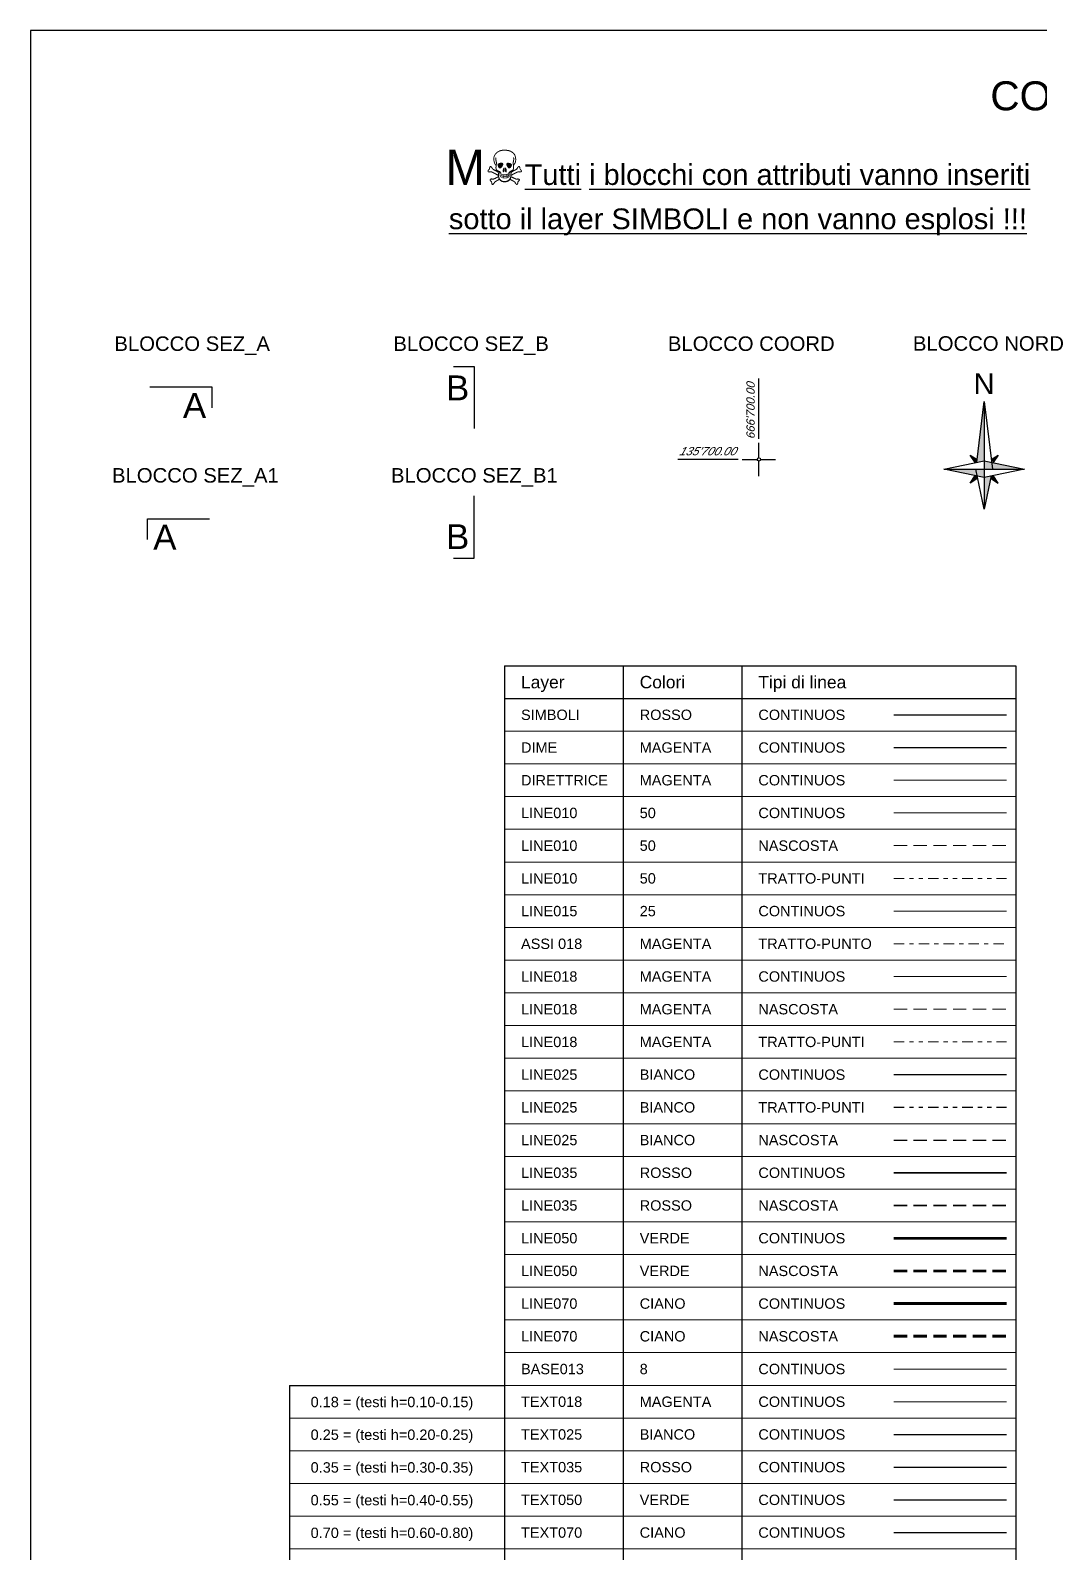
# Model space of a CAD drawing. Header units: millimetres. Extents: x -229 to 63875, y -200 to 109542.
# Drawn here: x 366.02 to 390.35, y 107.38 to 144.09 of the extents above; entities that cross this region are included whole.
import ezdxf
from ezdxf.enums import TextEntityAlignment as Align

# ---------------------------------------------------------------- set-up
doc = ezdxf.new("R2010")
doc.units = ezdxf.units.MM
for name, pattern in [('NASCOSTA2', [4.7625, 3.175, -1.5875]), ('TRATTO-PUNTI2', [0.625, 0.25, -0.125, 0, -0.125, 0, -0.125]), ('TRATTO-PUNTO', [1, 0.5, -0.25, 0, -0.25])]:
    doc.linetypes.add(name, pattern=pattern)
for name, color, linetype, lineweight in [('ASSI018', 6, 'TRATTO-PUNTO', 18), ('BASE013', 8, 'Continuous', 13), ('DIRETTRICE', 6, 'Continuous', 18), ('LINE010', 2, 'Continuous', 9), ('LINE015', 25, 'Continuous', 15), ('LINE018', 6, 'Continuous', 18), ('LINE025', 7, 'Continuous', 25), ('LINE035', 1, 'Continuous', 35), ('LINE050', 3, 'Continuous', 53), ('LINE070', 4, 'Continuous', 70), ('TEXT018', 6, 'Continuous', 18), ('TEXT025', 7, 'Continuous', 25)]:
    doc.layers.add(name, color=color, linetype=linetype, lineweight=lineweight)
for name, color, linetype in [('DIME', 6, 'Continuous'), ('SIMBOLI', 1, 'Continuous'), ('TEXT035', 1, 'Continuous'), ('TEXT050', 3, 'Continuous'), ('TEXT070', 4, 'Continuous')]:
    doc.layers.add(name, color=color, linetype=linetype)
doc.styles.add('ARIAL', font='arial.ttf')
doc.styles.add('ARIAL CORSIVO', font='ariali.ttf', dxfattribs={"oblique": 7.5})

# ---------------------------------------------------------------- blocks, each defined once
blk = doc.blocks.new('SEZ_B1')
at = {"layer": 'SIMBOLI', "color": 4}
blk.add_lwpolyline([(-0.5, 0), (0, 0), (0, 1.5)], dxfattribs=at)
at = {"layer": 'SIMBOLI', "color": 4, "style": 'ARIAL'}
blk.add_attdef('SEZIONE', text='', height=0.6, dxfattribs=at).set_placement((-0.397, 0.519), align=Align.MIDDLE)
blk = doc.blocks.new('SEZ_B')
at = {"layer": 'SIMBOLI', "color": 4, "flags": 128}
blk.add_lwpolyline([(-0.5, 0), (0, 0), (0, -1.5)], dxfattribs=at)
at = {"layer": 'SIMBOLI', "color": 4, "style": 'ARIAL'}
blk.add_attdef('SEZIONE', text='', height=0.6, dxfattribs=at).set_placement((-0.397, -0.519), align=Align.MIDDLE)
blk = doc.blocks.new('SEZ_A')
at = {"layer": 'SIMBOLI', "color": 4, "flags": 128}
blk.add_lwpolyline([(0, -0.5), (0, 0), (-1.5, 0)], dxfattribs=at)
at = {"layer": 'SIMBOLI', "color": 4, "style": 'ARIAL'}
blk.add_attdef('SEZIONE', text='', height=0.6, dxfattribs=at).set_placement((-0.421, -0.443), align=Align.MIDDLE)
blk = doc.blocks.new('NORD')
at = {"layer": 'SIMBOLI'}
for p, q in [((-0.18, 0.163), (0, 1.631)), ((-0.18, 0.163), (0, 1.631)), ((0, 1.631), (0.2, 0)), ((0, 1.631), (0.2, 0)), ((0, 1.577), (0, -0.969)), ((0, 1.577), (0, -0.969)), ((-0.969, 0), (0, 0.2)), ((-0.969, 0), (0, 0.2)), ((-0.969, 0), (0.969, 0)), ((0, -0.2), (-0.969, 0)), ((-0.969, 0), (0.969, 0)), ((0, -0.2), (-0.969, 0)), ((-0.218, 0.155), (-0.337, 0.337)), ((-0.337, 0.337), (-0.172, 0.229)), ((-0.218, 0.155), (-0.337, 0.337)), ((-0.337, 0.337), (-0.172, 0.229)), ((0, -0.969), (-0.2, 0)), ((0, -0.969), (-0.2, 0)), ((0, 0.2), (0.969, 0)), ((0, 0.2), (0.969, 0)), ((0.969, 0), (0, -0.2)), ((0.969, 0), (0, -0.2)), ((0.172, 0.229), (0.337, 0.337)), ((0.172, 0.229), (0.337, 0.337)), ((0.337, 0.337), (0.218, 0.155)), ((0.337, 0.337), (0.218, 0.155)), ((-0.337, -0.337), (-0.218, -0.155)), ((-0.337, -0.337), (-0.218, -0.155)), ((-0.155, -0.218), (-0.337, -0.337)), ((-0.155, -0.218), (-0.337, -0.337)), ((0.166, -0.166), (0, -0.969)), ((0.166, -0.166), (0, -0.969)), ((0.155, -0.218), (0.337, -0.337)), ((0.155, -0.218), (0.337, -0.337)), ((0.337, -0.337), (0.218, -0.155)), ((0.337, -0.337), (0.218, -0.155))]:
    blk.add_line(p, q, dxfattribs=at)
for points in [[(-0.18, 0.163), (0, 1.631), (0, 0.2)], [(-0.18, 0.163), (0, 1.631), (0, 0.2)], [(-0.969, 0), (0, 0), (0, -0.2)], [(-0.969, 0), (0, 0), (0, -0.2)], [(-0.337, 0.337), (-0.18, 0.163), (-0.218, 0.155)], [(-0.337, 0.337), (-0.172, 0.229), (-0.18, 0.163)], [(-0.337, 0.337), (-0.18, 0.163), (-0.218, 0.155)], [(-0.337, 0.337), (-0.172, 0.229), (-0.18, 0.163)], [(0, 0), (0, 0.2), (0.969, 0)], [(0, 0), (0, 0.2), (0.969, 0)], [(0.172, 0.229), (0.337, 0.337), (0.218, 0.155), (0.18, 0.163)], [(0.18, 0.163), (0.172, 0.229), (0.337, 0.337)], [(0.172, 0.229), (0.337, 0.337), (0.218, 0.155), (0.18, 0.163)], [(0.18, 0.163), (0.172, 0.229), (0.337, 0.337)], [(0.218, 0.155), (0.18, 0.163), (0.337, 0.337)], [(0.218, 0.155), (0.18, 0.163), (0.337, 0.337)], [(-0.337, -0.337), (-0.218, -0.155), (-0.166, -0.166)], [(-0.337, -0.337), (-0.218, -0.155), (-0.166, -0.166)], [(-0.337, -0.337), (-0.166, -0.166), (-0.155, -0.218)], [(-0.337, -0.337), (-0.166, -0.166), (-0.155, -0.218)], [(0, -0.2), (0.166, -0.166), (0, -0.969)], [(0, -0.2), (0.166, -0.166), (0, -0.969)], [(0.155, -0.218), (0.166, -0.166), (0.337, -0.337)], [(0.155, -0.218), (0.166, -0.166), (0.337, -0.337)], [(0.166, -0.166), (0.218, -0.155), (0.337, -0.337)], [(0.166, -0.166), (0.218, -0.155), (0.337, -0.337)]]:
    blk.add_solid(points, dxfattribs=at)
at = {"layer": 'SIMBOLI', "style": 'ARIAL'}
blk.add_text('N', height=0.5, dxfattribs=at).set_placement((0, 1.657), align=Align.BOTTOM_CENTER)
blk = doc.blocks.new('SEZ_A1')
at = {"layer": 'SIMBOLI', "color": 4}
blk.add_lwpolyline([(-1.5, -0.5), (-1.5, 0), (0, 0)], dxfattribs=at)
at = {"layer": 'SIMBOLI', "color": 4, "style": 'ARIAL', "text_generation_flag": 6}
blk.add_attdef('SEZIONE', text='', height=0.6, rotation=180, dxfattribs=at).set_placement((-1.079, -0.443), align=Align.MIDDLE)
blk = doc.blocks.new('COORD')
at = {"layer": 'SIMBOLI', "color": 6}
for p, q in [((0, 0.5), (0, 1.95)), ((0, 0.04), (0, 0.4)), ((-0.5, 0), (-1.95, 0)), ((-0.4, 0), (-0.04, 0)), ((0.04, 0), (0.4, 0)), ((0, -0.4), (0, -0.04))]:
    blk.add_line(p, q, dxfattribs=at)
blk.add_circle((0, 0), 0.04, dxfattribs=at)
at = {"layer": 'TEXT025', "color": 0, "style": 'ARIAL CORSIVO', "oblique": 7.5}
blk.add_attdef('X', (-0.1, 0.5), '', height=0.2, rotation=90, dxfattribs=at)
at = {"layer": 'TEXT025', "color": 0, "style": 'ARIAL CORSIVO', "oblique": 20.25}
blk.add_attdef('Y', (-1.926, 0.1), '', height=0.2, dxfattribs=at)

msp = doc.modelspace()

# ---------------------------------------------------------------- linework, layer by layer
at = {"layer": 'ASSI018', "linetype": 'TRATTO-PUNTO', "ltscale": 0.5}
msp.add_line((386.83422, 122.06167), (389.55022, 122.06167), dxfattribs=at)
at = {"layer": 'BASE013'}
msp.add_line((386.83422, 111.80446), (389.55022, 111.80446), dxfattribs=at)
at = {"layer": 'DIME'}
msp.add_line((386.83422, 126.79577), (389.55022, 126.79577), dxfattribs=at)
at = {"layer": 'DIRETTRICE'}
msp.add_line((386.83422, 126.00676), (389.55022, 126.00676), dxfattribs=at)
at = {"layer": 'LINE010', "color": 50}
msp.add_line((386.83422, 125.21774), (389.55022, 125.21774), dxfattribs=at)
at = {"layer": 'LINE010', "color": 50, "linetype": 'NASCOSTA2', "ltscale": 0.1}
msp.add_line((386.83422, 124.42872), (389.55022, 124.42872), dxfattribs=at)
at = {"layer": 'LINE010', "linetype": 'TRATTO-PUNTI2'}
msp.add_line((386.83422, 123.63971), (389.55022, 123.63971), dxfattribs=at)
at = {"layer": 'LINE015'}
msp.add_line((386.83422, 122.85069), (389.55022, 122.85069), dxfattribs=at)
at = {"layer": 'LINE018'}
for p, q in [((377.44459, 127.19028), (389.77424, 127.19028)), ((377.44459, 126.40127), (389.77424, 126.40127)), ((377.44459, 125.61225), (389.77424, 125.61225)), ((377.44459, 124.82323), (389.77424, 124.82323)), ((377.44459, 124.03422), (389.77424, 124.03422)), ((377.44459, 123.2452), (389.77424, 123.2452)), ((377.44459, 122.45618), (389.77424, 122.45618)), ((377.44459, 121.66717), (389.77424, 121.66717)), ((386.83422, 121.27266), (389.55022, 121.27266)), ((377.44459, 120.87815), (389.77424, 120.87815)), ((377.44459, 120.08913), (389.77424, 120.08913)), ((377.44459, 119.30012), (389.77424, 119.30012)), ((377.44459, 118.5111), (389.77424, 118.5111)), ((377.44459, 117.72208), (389.77424, 117.72208)), ((377.44459, 116.93307), (389.77424, 116.93307)), ((377.44459, 116.14405), (389.77424, 116.14405)), ((377.44459, 115.35503), (389.77424, 115.35503)), ((377.44459, 114.56602), (389.77424, 114.56602)), ((377.44459, 113.777), (389.77424, 113.777)), ((377.44459, 112.98798), (389.77424, 112.98798)), ((377.44459, 112.19897), (389.77424, 112.19897)), ((377.44459, 111.40995), (389.77424, 111.40995)), ((372.2633, 110.62093), (389.77424, 110.62093)), ((372.2633, 109.83192), (389.77424, 109.83192)), ((372.2633, 109.0429), (389.77424, 109.0429)), ((372.2633, 108.25389), (389.77424, 108.25389)), ((372.2633, 107.46487), (389.77424, 107.46487))]:
    msp.add_line(p, q, dxfattribs=at)
at = {"layer": 'LINE018', "linetype": 'NASCOSTA2', "ltscale": 0.1}
msp.add_line((386.83422, 120.48364), (389.55022, 120.48364), dxfattribs=at)
at = {"layer": 'LINE018', "linetype": 'TRATTO-PUNTI2'}
msp.add_line((386.83422, 119.69462), (389.55022, 119.69462), dxfattribs=at)
at = {"layer": 'LINE025'}
for p, q in [((450.02026, 144.09276), (366.02026, 144.09276)), ((366.02026, 144.09276), (366.02026, 84.69276)), ((377.44459, 128.76831), (389.77424, 128.76831)), ((377.44459, 128.76831), (377.44459, 111.40995)), ((380.30521, 128.76831), (380.30521, 104.3088)), ((383.16583, 128.76831), (383.16583, 104.3088)), ((389.77424, 128.76831), (389.77424, 104.3088)), ((377.44459, 127.9793), (389.77424, 127.9793)), ((386.83422, 118.90561), (389.55022, 118.90561)), ((372.2633, 111.40995), (372.2633, 106.67585)), ((372.2633, 111.40995), (377.44459, 111.40995)), ((377.44459, 111.40995), (377.44459, 106.67585))]:
    msp.add_line(p, q, dxfattribs=at)
at = {"layer": 'LINE025', "linetype": 'TRATTO-PUNTI2'}
msp.add_line((386.83422, 118.11659), (389.55022, 118.11659), dxfattribs=at)
at = {"layer": 'LINE025', "linetype": 'NASCOSTA2', "ltscale": 0.1}
msp.add_line((386.83422, 117.32758), (389.55022, 117.32758), dxfattribs=at)
at = {"layer": 'LINE035'}
msp.add_line((386.83422, 116.53856), (389.55022, 116.53856), dxfattribs=at)
at = {"layer": 'LINE035', "linetype": 'NASCOSTA2', "ltscale": 0.1}
msp.add_line((386.83422, 115.74954), (389.55022, 115.74954), dxfattribs=at)
at = {"layer": 'LINE050'}
msp.add_line((386.83422, 114.96053), (389.55022, 114.96053), dxfattribs=at)
at = {"layer": 'LINE050', "linetype": 'NASCOSTA2', "ltscale": 0.1}
msp.add_line((386.83422, 114.17151), (389.55022, 114.17151), dxfattribs=at)
at = {"layer": 'LINE070'}
msp.add_line((386.83422, 113.38249), (389.55022, 113.38249), dxfattribs=at)
at = {"layer": 'LINE070', "linetype": 'NASCOSTA2', "ltscale": 0.1}
msp.add_line((386.83422, 112.59348), (389.55022, 112.59348), dxfattribs=at)
at = {"layer": 'SIMBOLI'}
msp.add_line((386.83422, 127.58479), (389.55022, 127.58479), dxfattribs=at)
at = {"layer": 'TEXT018'}
msp.add_line((386.83422, 111.01544), (389.55022, 111.01544), dxfattribs=at)
at = {"layer": 'TEXT025'}
msp.add_line((386.83422, 110.22643), (389.55022, 110.22643), dxfattribs=at)
at = {"layer": 'TEXT035'}
msp.add_line((386.83422, 109.43741), (389.55022, 109.43741), dxfattribs=at)
at = {"layer": 'TEXT050'}
msp.add_line((386.83422, 108.64839), (389.55022, 108.64839), dxfattribs=at)
at = {"layer": 'TEXT070'}
msp.add_line((386.83422, 107.85938), (389.55022, 107.85938), dxfattribs=at)

# ---------------------------------------------------------------- block references
at = {"layer": 'SIMBOLI'}
for name, p, values in [('SEZ_B', (376.71589, 135.98995), {'SEZIONE': 'B'}), ('SEZ_A', (370.397, 135.48995), {'SEZIONE': 'A'}), ('COORD', (383.57952, 133.74424), {'X': "666'700.00", 'Y': "135'700.00"}), ('SEZ_B1', (376.71589, 131.36283), {'SEZIONE': 'B'}), ('SEZ_A1', (370.33946, 132.31407), {'SEZIONE': 'A'})]:
    msp.add_blockref(name, p, dxfattribs=at).add_auto_attribs(values)
msp.add_blockref('NORD', (389.0109, 133.51306), dxfattribs=at)

# ---------------------------------------------------------------- texts
at = {"layer": 'TEXT025', "style": 'ARIAL'}
for s, p in [('SIMBOLI', (377.8466, 127.58479)), ('ROSSO', (380.70722, 127.58479)), ('CONTINUOS', (383.56783, 127.58479)), ('DIME', (377.8466, 126.79577)), ('MAGENTA', (380.70722, 126.79577)), ('CONTINUOS', (383.56783, 126.79577)), ('DIRETTRICE', (377.8466, 126.00676)), ('MAGENTA', (380.70722, 126.00676)), ('CONTINUOS', (383.56783, 126.00676)), ('LINE010', (377.8466, 125.21774)), ('50', (380.70722, 125.21774)), ('CONTINUOS', (383.56783, 125.21774)), ('LINE010', (377.8466, 124.42872)), ('50', (380.70722, 124.42872)), ('NASCOSTA', (383.56783, 124.42872)), ('LINE010', (377.8466, 123.63971)), ('50', (380.70722, 123.63971)), ('TRATTO-PUNTI', (383.56783, 123.63971)), ('LINE015', (377.8466, 122.85069)), ('25 ', (380.70722, 122.85069)), ('CONTINUOS', (383.56783, 122.85069)), ('ASSI 018', (377.8466, 122.06167)), ('MAGENTA', (380.70722, 122.06167)), ('TRATTO-PUNTO', (383.56783, 122.06167)), ('LINE018', (377.8466, 121.27266)), ('MAGENTA', (380.70722, 121.27266)), ('CONTINUOS', (383.56783, 121.27266)), ('LINE018', (377.8466, 120.48364)), ('MAGENTA', (380.70722, 120.48364)), ('NASCOSTA', (383.56783, 120.48364)), ('LINE018', (377.8466, 119.69462)), ('MAGENTA', (380.70722, 119.69462)), ('TRATTO-PUNTI', (383.56783, 119.69462)), ('LINE025', (377.8466, 118.90561)), ('BIANCO', (380.70722, 118.90561)), ('CONTINUOS', (383.56783, 118.90561)), ('LINE025', (377.8466, 118.11659)), ('BIANCO', (380.70722, 118.11659)), ('TRATTO-PUNTI', (383.56783, 118.11659)), ('LINE025', (377.8466, 117.32758)), ('BIANCO', (380.70722, 117.32758)), ('NASCOSTA', (383.56783, 117.32758)), ('LINE035', (377.8466, 116.53856)), ('ROSSO', (380.70722, 116.53856)), ('CONTINUOS', (383.56783, 116.53856)), ('LINE035', (377.8466, 115.74954)), ('ROSSO', (380.70722, 115.74954)), ('NASCOSTA', (383.56783, 115.74954)), ('LINE050', (377.8466, 114.96053)), ('VERDE', (380.70722, 114.96053)), ('CONTINUOS', (383.56783, 114.96053)), ('LINE050', (377.8466, 114.17151)), ('VERDE', (380.70722, 114.17151)), ('NASCOSTA', (383.56783, 114.17151)), ('LINE070', (377.8466, 113.38249)), ('CIANO', (380.70722, 113.38249)), ('CONTINUOS', (383.56783, 113.38249)), ('LINE070', (377.8466, 112.59348)), ('CIANO', (380.70722, 112.59348)), ('NASCOSTA', (383.56783, 112.59348)), ('BASE013', (377.8466, 111.80446)), ('8', (380.70722, 111.80446)), ('CONTINUOS', (383.56783, 111.80446)), ('TEXT018', (377.8466, 111.01544)), ('MAGENTA', (380.70722, 111.01544)), ('CONTINUOS', (383.56783, 111.01544)), ('TEXT025', (377.8466, 110.22643)), ('BIANCO', (380.70722, 110.22643)), ('CONTINUOS', (383.56783, 110.22643)), ('TEXT035', (377.8466, 109.43741)), ('ROSSO', (380.70722, 109.43741)), ('CONTINUOS', (383.56783, 109.43741)), ('TEXT050', (377.8466, 108.64839)), ('VERDE', (380.70722, 108.64839)), ('CONTINUOS', (383.56783, 108.64839)), ('TEXT070', (377.8466, 107.85938)), ('CIANO', (380.70722, 107.85938)), ('CONTINUOS', (383.56783, 107.85938))]:
    msp.add_text(s, height=0.25, dxfattribs=at).set_placement(p, align=Align.MIDDLE_LEFT)
for s, p in [('0.18 = (testi h=0.10-0.15)', (376.69602, 110.8841)), ('0.25 = (testi h=0.20-0.25)', (376.69602, 110.09508)), ('0.35 = (testi h=0.30-0.35)', (376.69602, 109.30606)), ('0.55 = (testi h=0.40-0.55)', (376.69602, 108.51705)), ('0.70 = (testi h=0.60-0.80)', (376.69602, 107.72803))]:
    msp.add_text(s, height=0.25, dxfattribs=at).set_placement(p, align=Align.RIGHT)
at = {"layer": 'TEXT035', "style": 'ARIAL'}
for s, p in [('BLOCCO SEZ_A', (368.04365, 136.3621)), ('BLOCCO SEZ_B', (374.76903, 136.3621)), ('BLOCCO COORD', (381.38715, 136.3621)), ('BLOCCO NORD', (387.29409, 136.36698)), ('BLOCCO SEZ_A1', (367.98611, 133.18622)), ('BLOCCO SEZ_B1', (374.71148, 133.18622))]:
    msp.add_text(s, height=0.35, dxfattribs=at).set_placement(p)
for s, p in [('Layer', (377.8466, 128.37381)), ('Colori', (380.70722, 128.37381)), ('Tipi di linea', (383.56783, 128.37381))]:
    msp.add_text(s, height=0.3, dxfattribs=at).set_placement(p, align=Align.MIDDLE_LEFT)
at = {"layer": 'TEXT050', "insert": (383.07449, 140.18172), "char_height": 0.85, "width": 22.0376, "attachment_point": 5, "style": 'ARIAL'}
msp.add_mtext('{\\fWingdings|b0|i0|c2|p2;M\\fWingdings|b0|i0|c2|p0;N\\fArial|b0|i0|c0|p34;\\H0.5882x;\\LTutti i blocchi con attributi vanno inseriti\\Psotto il layer SIMBOLI e non vanno esplosi !!!}', dxfattribs=at)
at = {"layer": 'TEXT070', "insert": (397.87941, 140.21429), "char_height": 0.7, "attachment_point": 8, "style": 'ARIAL'}
msp.add_mtext('CONFIGURAZIONE LAYER PER PIANI\\P{\\H0.7143x;\\C3;Progetto esecutivo\\PPlanimetrie e piani}', dxfattribs=at)

doc.saveas('drawing.dxf')
